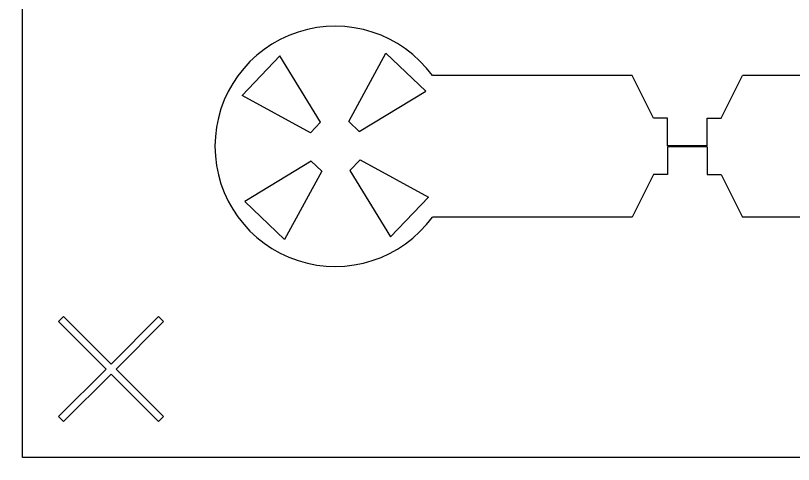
# Model space of a CAD drawing. Header units: inches. Extents: x -271009 to 5700, y -37000 to 38138.
# Drawn here: x -130582 to -125000, y 0 to 3223 of the extents above; entities that cross this region are included whole.
import ezdxf

# ---------------------------------------------------------------- set-up
doc = ezdxf.new("R2010")
doc.units = ezdxf.units.IN
doc.header["$MEASUREMENT"] = 0

msp = doc.modelspace()

# ---------------------------------------------------------------- linework, layer by layer
for p, q in [((-128957.1, 2648), (-128685.4, 2933.4)), ((-128394.4, 2457), (-128685.4, 2933.4)), ((-128191.5, 2462), (-127924.4, 2952.2)), ((-127639, 2680.6), (-127924.4, 2952.2)), ((-122409.1, 2791.2), (-125365.4, 2791.2)), ((-126157.1, 2791.2), (-127590.9, 2791.2)), ((-126004.9, 2486.8), (-126157.1, 2791.2)), ((-125517.7, 2486.8), (-125365.4, 2791.2)), ((-128115.4, 2389.6), (-127639, 2680.6)), ((-128466.9, 2380.9), (-128957.1, 2648)), ((-128466.9, 2380.9), (-128394.4, 2457)), ((-128115.4, 2389.6), (-128191.5, 2462)), ((-125903.4, 2486.8), (-126004.9, 2486.8)), ((-125903.4, 2288.4), (-125903.4, 2486.8)), ((-125619.2, 2288.4), (-125619.2, 2486.8)), ((-125619.2, 2486.8), (-125517.7, 2486.8)), ((-125619.2, 2288.4), (-125903.4, 2288.4)), ((-125619.2, 2279.1), (-125903.4, 2279.1)), ((-125903.4, 2279.1), (-125903.4, 2080.8)), ((-125619.2, 2279.1), (-125619.2, 2080.8)), ((-128461.8, 2177.9), (-128938.2, 1886.9)), ((-128461.8, 2177.9), (-128385.7, 2105.5)), ((-128110.3, 2186.6), (-128182.8, 2110.5)), ((-128110.3, 2186.6), (-127620.1, 1919.5)), ((-128385.7, 2105.5), (-128652.8, 1615.3)), ((-128182.8, 2110.5), (-127891.8, 1634.1)), ((-126004.9, 2080.8), (-126157.1, 1776.3)), ((-125903.4, 2080.8), (-126004.9, 2080.8)), ((-125619.2, 2080.8), (-125517.7, 2080.8)), ((-125517.7, 2080.8), (-125365.4, 1776.3)), ((-127620.1, 1919.5), (-127891.8, 1634.1)), ((-128938.2, 1886.9), (-128652.8, 1615.3)), ((-126157.1, 1776.3), (-127590.9, 1776.3)), ((-122409.1, 1776.3), (-125365.4, 1776.3)), ((-130238.3, 1061.9), (-130274.2, 1026)), ((-129897.4, 721), (-130238.3, 1061.9)), ((-129556.5, 1061.9), (-129897.4, 721)), ((-129556.5, 1061.9), (-129520.6, 1026)), ((-130274.2, 1026), (-129933.3, 685.1)), ((-129861.5, 685.1), (-129520.6, 1026)), ((-129933.3, 685.1), (-130274.2, 344.2)), ((-129520.6, 344.2), (-129861.5, 685.1)), ((-130238.3, 308.3), (-129897.4, 649.2)), ((-129897.4, 649.2), (-129556.5, 308.3)), ((-130274.2, 344.2), (-130238.3, 308.3)), ((-129556.5, 308.3), (-129520.6, 344.2))]:
    msp.add_line(p, q)
msp.add_lwpolyline([(-137000, 35000, 6), (-113000, 35000)], format="xyb", close=True)
msp.add_lwpolyline([(-130531.8, 8576.8), (-119468.2, 8576.8), (-119468.2, 50.8), (-130531.8, 50.8)], close=True)
msp.add_arc((-128288.6, 2283.8), 862.7, 36.0319, 323.9681)

doc.saveas('drawing.dxf')
